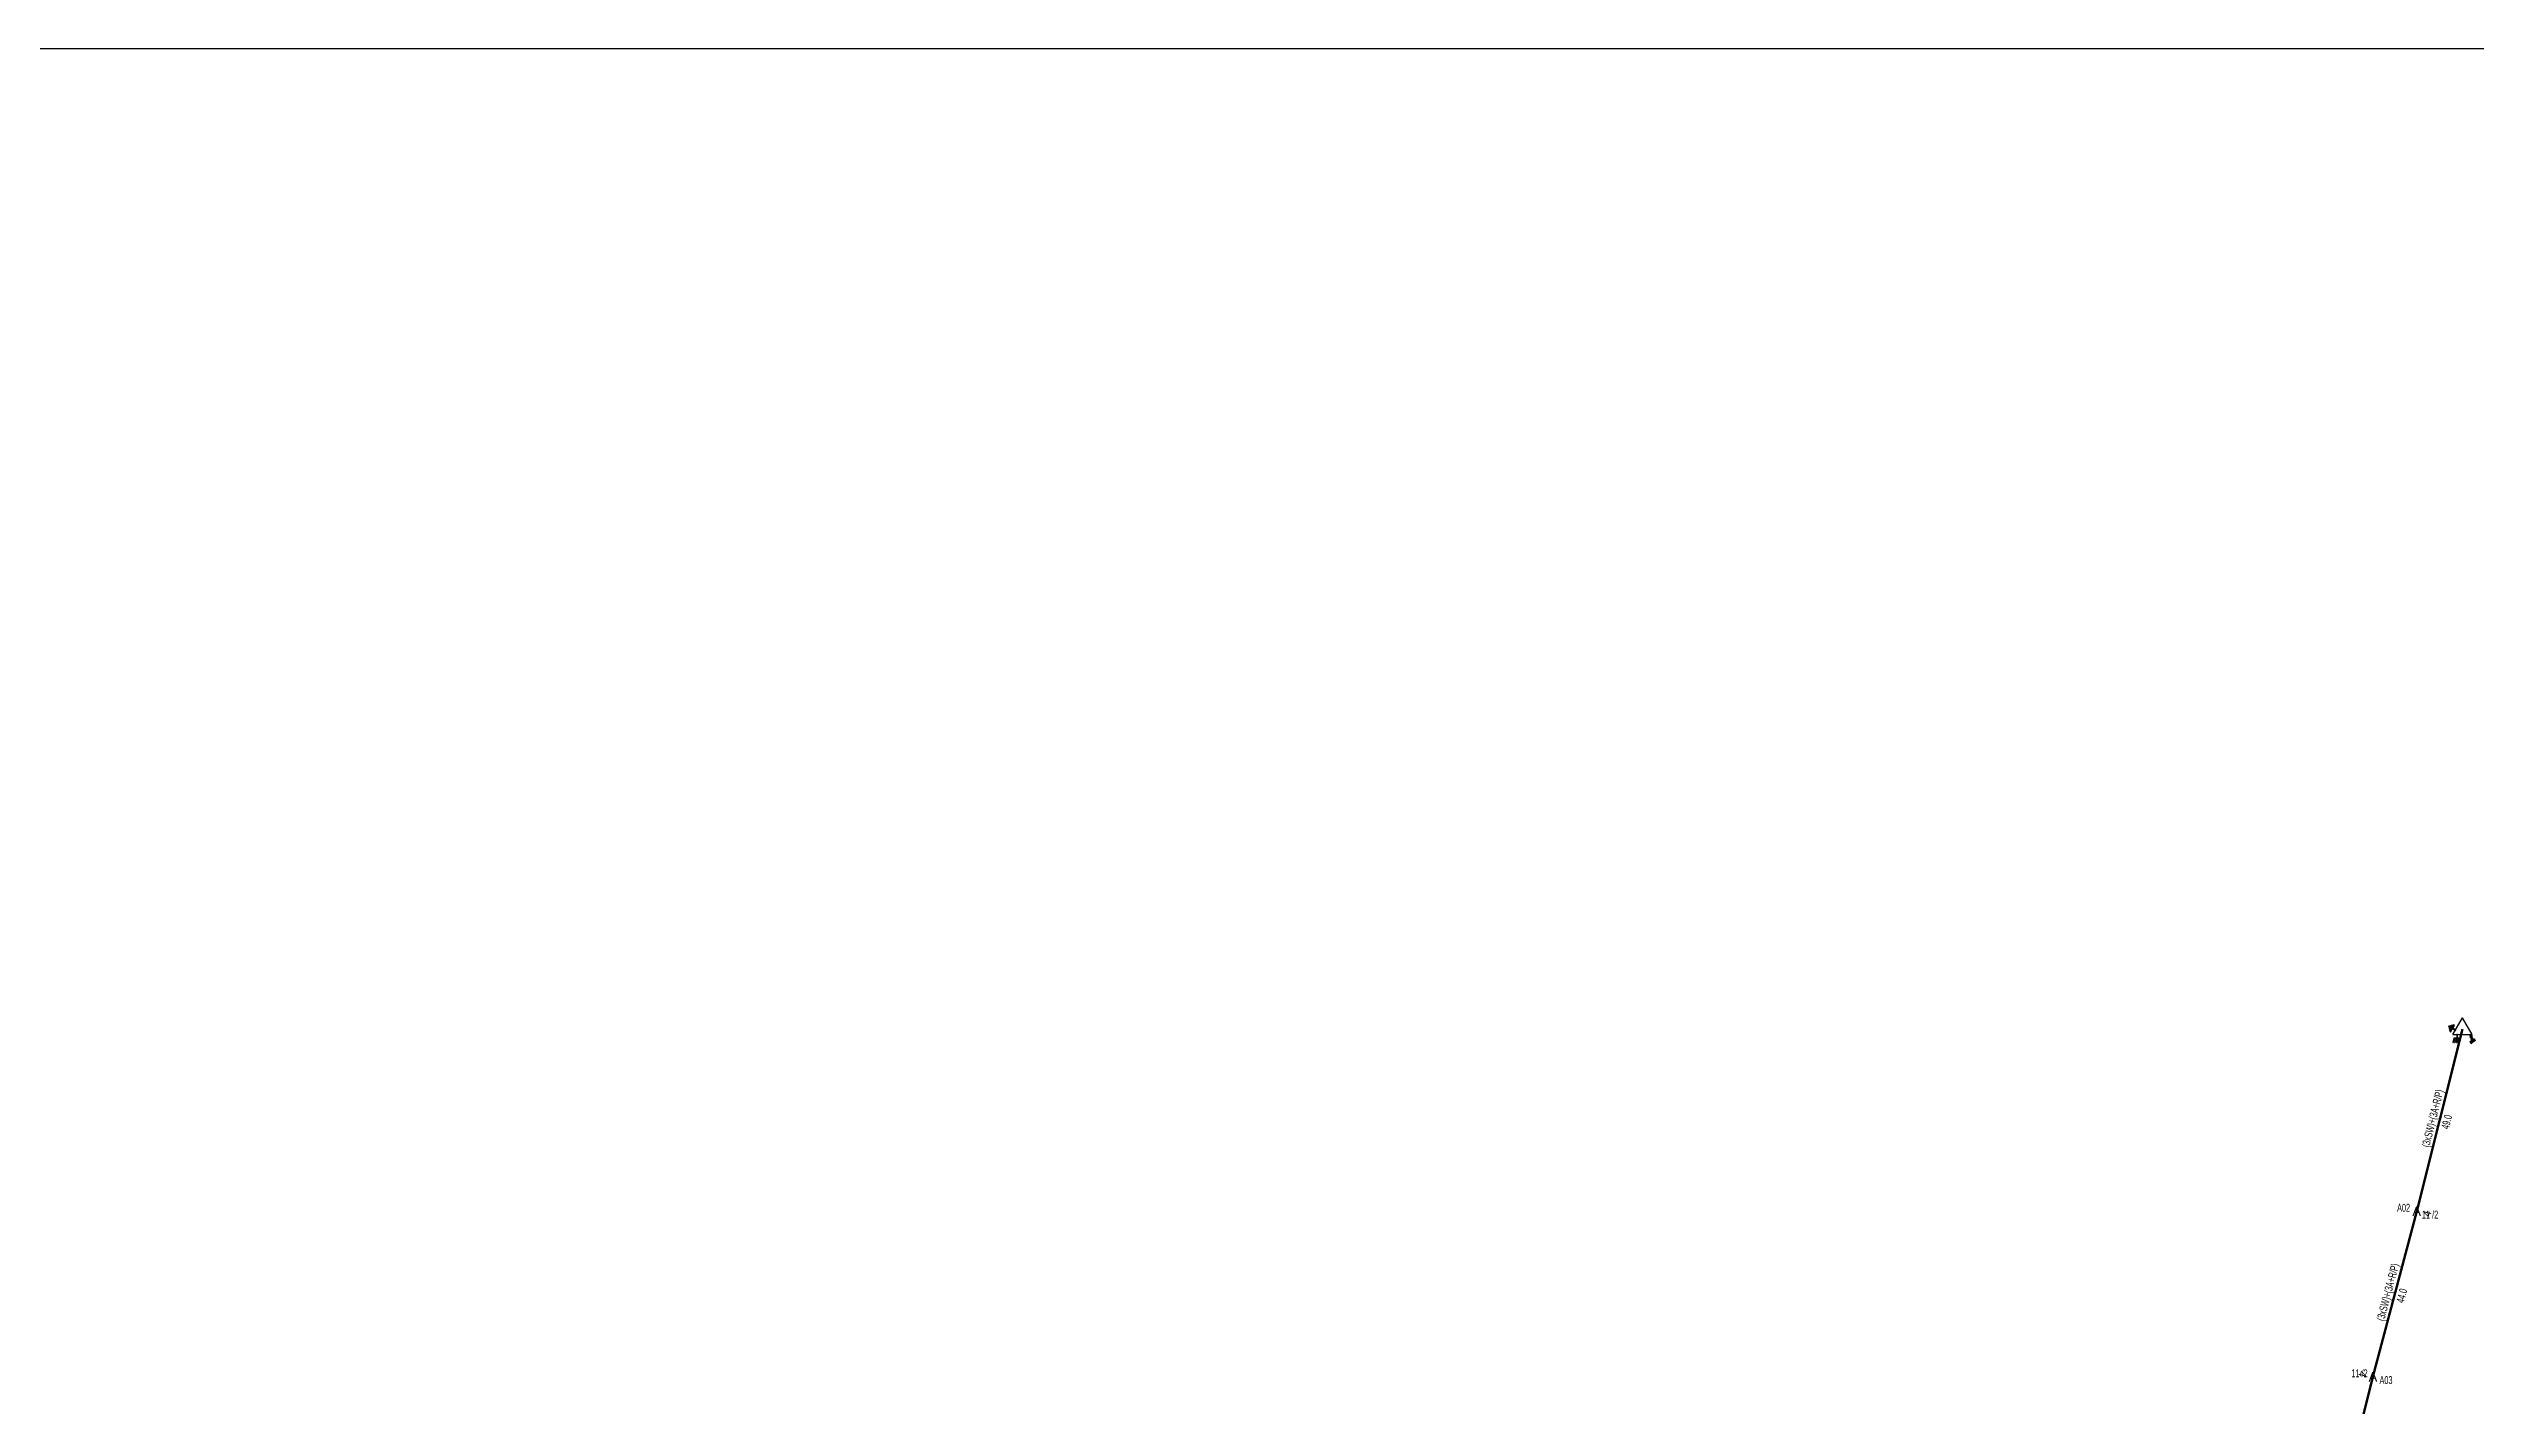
# Model space of a CAD drawing. Header units: millimetres. Extents: x 545573 to 547771, y 4041066 to 4042863.
# Drawn here: x 546329 to 546957, y 4042484 to 4042835 of the extents above; entities that cross this region are included whole.
import ezdxf
from ezdxf.enums import TextEntityAlignment as Align

# ---------------------------------------------------------------- set-up
doc = ezdxf.new("R2010")
doc.units = ezdxf.units.MM
doc.layers.add('ANTET', color=250, linetype='Continuous')
for name, color, linetype, lineweight in [('DIREK_OG_MEVCUT', 16, 'Continuous', 25), ('HAT_OG_HAVAI_MEVCUT', 48, 'Continuous', 70), ('TRAFO_MEVCUT', 5, 'Continuous', 30), ('TRAFO_TADILAT_BYSK', 5, 'Continuous', 30)]:
    doc.layers.add(name, color=color, linetype=linetype, lineweight=lineweight)
doc.styles.add('Direk', font='B_CAD')
doc.styles.get("Standard").update_dxf_attribs({"font": 'Arial'})

# ---------------------------------------------------------------- blocks, each defined once
blk = doc.blocks.new('MEV_DIREK')
h = blk.add_hatch(color=32)
h.paths.add_polyline_path([(-2.14, 0.97), (-2.35, 1.09), (-3.31, -0.55), (-3.09, -0.67), (-2.67, 0.06), (-1.89, -0.39), (-1.79, -0.22), (-2.56, 0.23)])
h.paths.add_polyline_path([(-3.46, -0.17), (-3.33, -0.25), (-2.61, 0.99), (-2.74, 1.06)])
h.paths.add_polyline_path([(-3.54, 0.29), (-3.41, 0.22), (-3.05, 0.82), (-3.18, 0.9)])
h.paths.add_polyline_path([(-3.58, 0.81), (-3.66, 0.68), (-3.53, 0.61), (-3.45, 0.74)])
h.paths.add_polyline_path([(-1.51, -2.34), (-2.26, -2.33), (-2.52, -3.47), (-2.42, -3.47), (-2.21, -2.53), (-1.91, -2.54), (-2.12, -3.47), (-2.02, -3.47), (-1.81, -2.54), (-1.51, -2.54), (-1.72, -3.47), (-1.62, -3.48), (-1.41, -2.54), (-1.11, -2.54), (-1.32, -3.48), (-1.22, -3.48), (-1.01, -2.54), (-0.71, -2.55), (-0.92, -3.48), (-0.82, -3.48), (-0.56, -2.35), (-1.31, -2.34), (-1.31, -1.44), (-1.51, -1.44)])
at = {"layer": 'TRAFO_MEVCUT'}
for points in [[(2.35, -1.57), (2.12, -1.92), (2.08, -1.44), (1.94, -1.44), (2.01, -2.32), (2.25, -1.96), (2.31, -2.67), (2.1, -2.67), (2.39, -2.87), (2.4, -2.86), (2.64, -2.49), (2.45, -2.63)], [(2.35, -1.57), (2.12, -1.92), (2.08, -1.44), (1.94, -1.44), (2.01, -2.32), (2.25, -1.96), (2.31, -2.67), (2.1, -2.67), (2.39, -2.87), (1.98, -3.19), (2.2, -3.79), (2.26, -3.74), (2.08, -3.26), (2.26, -3.13), (2.44, -3.6), (2.49, -3.56), (2.32, -3.08), (2.49, -2.94), (2.67, -3.42), (2.73, -3.38), (2.55, -2.9), (2.73, -2.76), (2.91, -3.24), (2.97, -3.2), (2.79, -2.72), (2.97, -2.58), (3.15, -3.06), (3.21, -3.01), (2.98, -2.42), (2.4, -2.86), (2.64, -2.49), (2.45, -2.63)], [(2.97, -2.58), (3.15, -3.06), (3.21, -3.01), (2.98, -2.42), (2.4, -2.86), (2.64, -2.49), (2.45, -2.63), (2.35, -1.57), (2.12, -1.92), (2.08, -1.44), (1.94, -1.44), (2.01, -2.32), (2.25, -1.96), (2.31, -2.67), (2.1, -2.67), (2.39, -2.87), (1.98, -3.19), (2.2, -3.79), (2.26, -3.74), (2.08, -3.26), (2.26, -3.13), (2.44, -3.6), (2.49, -3.56), (2.32, -3.08), (2.49, -2.94), (2.67, -3.42), (2.73, -3.38), (2.55, -2.9), (2.73, -2.76), (2.91, -3.24), (2.97, -3.2), (2.79, -2.72)]]:
    blk.add_hatch(color=32, dxfattribs=at).paths.add_polyline_path(points)
at = {"layer": 'TRAFO_MEVCUT', "linetype": 'Continuous'}
for p, q in [((-2.5, -1.44), (0, 2.89)), ((2.5, -1.44), (0, 2.89)), ((-2.5, -1.44), (2.5, -1.44))]:
    blk.add_line(p, q, dxfattribs=at)
at = {"layer": 'TRAFO_MEVCUT', "color": 32, "flags": 128}
blk.add_lwpolyline([(1.94, -1.44), (2.08, -1.44), (2.12, -1.92), (2.35, -1.57), (2.45, -2.63), (2.64, -2.49), (2.4, -2.86), (2.98, -2.42), (3.21, -3.01), (3.15, -3.06), (2.97, -2.58), (2.79, -2.72), (2.97, -3.2), (2.91, -3.24), (2.73, -2.76), (2.55, -2.9), (2.73, -3.38), (2.67, -3.42), (2.49, -2.94), (2.32, -3.08), (2.49, -3.56), (2.44, -3.6), (2.26, -3.13), (2.08, -3.26), (2.26, -3.74), (2.2, -3.79), (1.98, -3.19), (2.39, -2.87), (2.1, -2.67), (2.31, -2.67), (2.25, -1.96), (2.01, -2.32), (1.94, -1.44)], dxfattribs=at)
at = {"layer": 'TRAFO_TADILAT_BYSK', "color": 32, "flags": 128}
for points in [[(-3.53, 0.61), (-3.45, 0.74), (-3.58, 0.81), (-3.66, 0.68), (-3.53, 0.61)], [(-3.41, 0.22), (-3.05, 0.82), (-3.18, 0.9), (-3.54, 0.29), (-3.41, 0.22)], [(-3.33, -0.25), (-2.61, 0.99), (-2.74, 1.06), (-3.46, -0.17), (-3.33, -0.25)], [(-1.79, -0.22), (-2.56, 0.23), (-2.14, 0.97), (-2.35, 1.09), (-3.31, -0.55), (-3.09, -0.67), (-2.67, 0.06), (-1.89, -0.39), (-1.79, -0.22)], [(-1.31, -1.44), (-1.51, -1.44), (-1.51, -2.34), (-2.26, -2.33), (-2.52, -3.47), (-2.42, -3.47), (-2.21, -2.53), (-1.91, -2.54), (-2.12, -3.47), (-2.02, -3.47), (-1.81, -2.54), (-1.51, -2.54), (-1.72, -3.47), (-1.62, -3.48), (-1.41, -2.54), (-1.11, -2.54), (-1.32, -3.48), (-1.22, -3.48), (-1.01, -2.54), (-0.71, -2.55), (-0.92, -3.48), (-0.82, -3.48), (-0.56, -2.35), (-1.31, -2.34), (-1.31, -1.44)]]:
    blk.add_lwpolyline(points, dxfattribs=at)

msp = doc.modelspace()

# ---------------------------------------------------------------- linework, layer by layer
at = {"layer": 'ANTET', "flags": 128}
msp.add_lwpolyline([(546248.06, 4041955.34), (546248.06, 4042835.34), (547573.06, 4042835.34), (547573.06, 4041955.34), (546248.06, 4041955.34)], close=True, dxfattribs=at)
at = {"layer": 'HAT_OG_HAVAI_MEVCUT'}
for p, q in [((546953.84, 4042581.48), (546941.95, 4042534.35)), ((546930.62, 4042491.48), (546941.95, 4042534.35)), ((546920.99, 4042452.81), (546930.62, 4042491.48))]:
    msp.add_line(p, q, dxfattribs=at)

# ---------------------------------------------------------------- block references
at = {"layer": 'TRAFO_MEVCUT'}
msp.add_blockref('MEV_DIREK', (546953.84, 4042581.48), dxfattribs=at)

# ---------------------------------------------------------------- texts
at = {"layer": 'DIREK_OG_MEVCUT', "width": 0.53}
for s, p in [('A02', (546938.56, 4042535.22)), ('11 /2', (546945.41, 4042533.45)), ('11 /2', (546927.15, 4042492.37)), ('A03', (546934.01, 4042490.61))]:
    msp.add_text(s, height=2.05, dxfattribs=at).set_placement(p, align=Align.MIDDLE_CENTER)
at = {"layer": 'DIREK_OG_MEVCUT', "style": 'Direk'}
for p in [(546941.95, 4042534.35), (546930.62, 4042491.48)]:
    msp.add_text('A', height=2.5, dxfattribs=at).set_placement(p, align=Align.MIDDLE_CENTER)
at = {"layer": 'DIREK_OG_MEVCUT', "color": 32, "style": 'Direk'}
for rotation, p in [(435.51965, (546944.66, 4042533.65)), (255.60881, (546927.91, 4042492.18))]:
    msp.add_text('4', height=2, rotation=rotation, dxfattribs=at).set_placement(p, align=Align.MIDDLE_CENTER)
at = {"layer": 'HAT_OG_HAVAI_MEVCUT', "lineweight": 30, "width": 0.53}
for rotation, p in [(435.84013, (546947.07, 4042558.12)), (75.19917, (546935.46, 4042513.13))]:
    msp.add_text('(3xSW)+(3A+R/P)', height=2.05, rotation=rotation, dxfattribs=at).set_placement(p, align=Align.CENTER)
for s, rotation, p in [('49.0', 435.84013, (546948.72, 4042557.71)), ('44.0', 75.19917, (546937.1, 4042512.7))]:
    msp.add_text(s, height=2.05, rotation=rotation, dxfattribs=at).set_placement(p, align=Align.TOP_CENTER)

doc.saveas('drawing.dxf')
